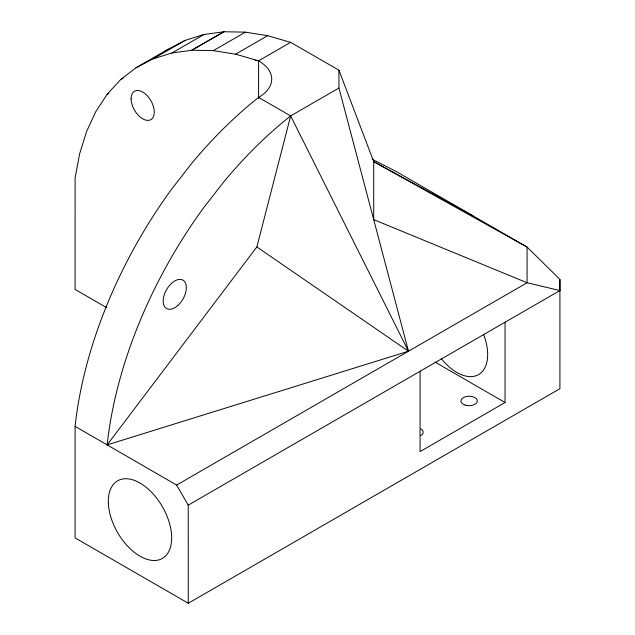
<?xml version="1.0" encoding="UTF-8"?>
<svg xmlns="http://www.w3.org/2000/svg" width="635" height="635" viewBox="0 0 635 635"><rect width="100%" height="100%" fill="white"/><g stroke="black" fill="none" stroke-linecap="round" stroke-linejoin="round"><path stroke-width="0.95" d="M559.911 279.4L559.911 388.691L188.277 603.25L188.23 505.142L559.911 290.552L559.911 279.4L527.074 247.063L395.732 171.228L372.197 159.25M290.6 42.339L258.588 60.817A44.799 25.868 0 0 1 258.588 97.401A320.905 185.277 -60 0 0 191.762 163.314L171.537 189.301A320.905 185.277 -60 0 0 75.089 426.379L107.148 444.889L256.85 246.944L290.647 115.911L338.939 88.035L338.939 70.191L290.6 42.339L267.637 35.695L245.38 32.155L224.076 31.75L203.938 34.488L185.19 40.346L168.029 49.26L136.009 67.747L120.618 79.613L107.148 94.313L95.758 111.689L86.558 131.556L79.653 153.71L75.113 177.903L75.089 289.441L106.688 307.681M164.949 51.633L168.029 49.26M136.009 67.747L153.17 58.833L185.19 40.346M120.618 79.613L123.142 78.153M153.17 58.833L171.918 52.983L203.938 34.488M107.148 94.313L108.839 93.337M171.918 52.983L191.675 50.292L223.695 31.798M191.675 50.292L224.076 31.75M192.056 50.236L213.36 50.641L245.38 32.155M213.36 50.641L235.617 54.181L267.637 35.695M258.588 97.401L290.647 115.911A320.905 185.277 -60 0 0 223.83 181.824L203.605 207.812A320.905 185.277 -60 0 0 107.148 444.889L176.633 485.069L527.074 282.742L559.911 290.552M505.055 322.223L505.055 402.519L420.068 451.588L420.068 371.292M107.148 444.889L408.48 351.219L338.939 88.035M255.103 60.277L258.588 60.817L258.588 98.425M235.617 54.181L258.588 60.817M472.988 215.837L373.705 161.631L338.939 70.191M434.975 362.053L505.055 402.519M188.277 603.25L75.089 537.901L75.089 426.379M256.85 246.944L408.48 351.219L290.647 115.911M176.633 485.069L188.23 505.142M483.529 334.327A43.704 25.233 60 0 1 478.623 374.571A43.704 25.233 60 0 1 441.317 358.704M420.838 428.839A8.191 4.731 0 0 1 420.838 435.523M527.074 282.742L373.705 219.623L373.705 161.631L527.074 247.063L527.074 282.742M108.379 503.753A44.799 25.868 60 0 0 157.591 560.189A44.799 25.868 60 0 0 154.003 494.895A44.799 25.868 60 0 0 108.379 503.753M177.76 305.538A16.391 9.461 -60 0 0 182.951 280.146A16.391 9.461 -60 0 0 163.56 297.339A16.391 9.461 -60 0 0 177.76 305.538M131.104 98.742A16.391 9.461 60 0 0 148.487 120.364A16.391 9.461 60 0 0 148.487 97.187A16.391 9.461 60 0 0 131.104 98.742M465.034 405.051A8.191 4.731 0 0 0 477.322 400.955A8.191 4.731 0 0 0 465.034 396.859A8.191 4.731 0 0 0 465.034 405.051"/></g></svg>
